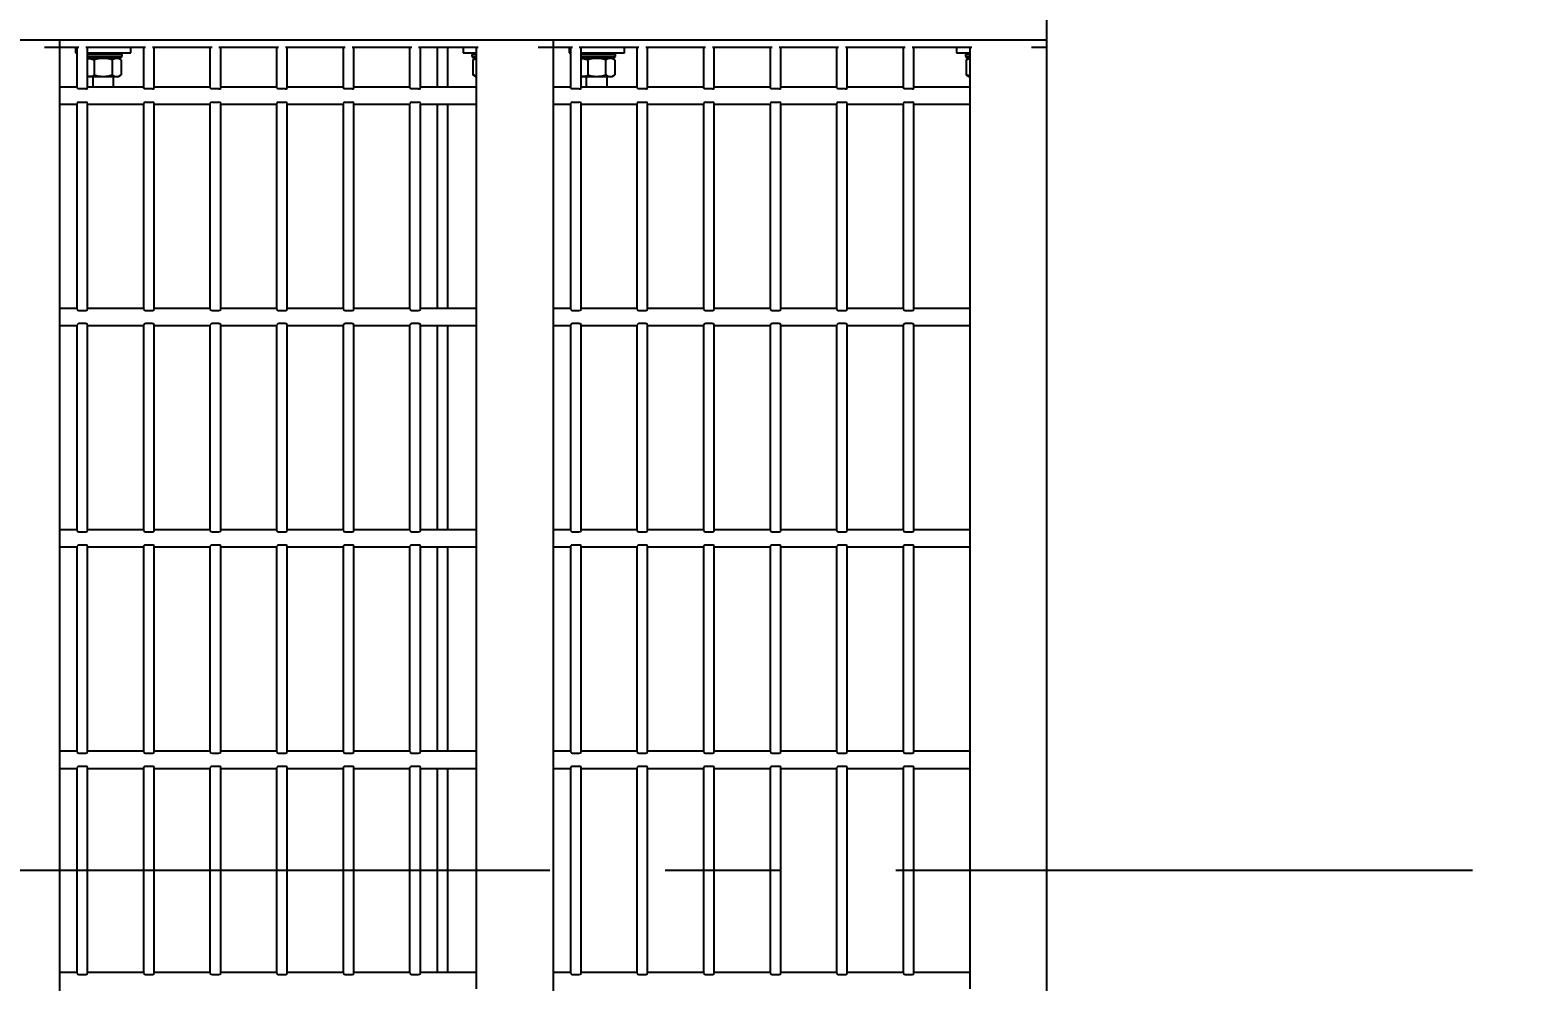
# Model space of a CAD drawing. Header units: millimetres. Extents: x 0 to 55611, y 0 to 32827.
# Drawn here: x 13794 to 14480, y 23985 to 24422 of the extents above; entities that cross this region are included whole.
import ezdxf

# ---------------------------------------------------------------- set-up
doc = ezdxf.new("R2010")
doc.units = ezdxf.units.MM
doc.header["$LTSCALE"] = 10
doc.header["$PDSIZE"] = -1
doc.linetypes.add('CENTER', pattern=[50.8, 31.75, -6.35, 6.35, -6.35])
doc.linetypes.add('SLD-Continua', pattern=[0])
doc.layers.add('FIMSA-CENTROS', color=3, linetype='CENTER')
doc.layers.add('STRUC', color=5, linetype='SLD-Continua')
doc.styles.add('1', font='romans.shx', dxfattribs={"height": 125})
doc.dimstyles.new('50', dxfattribs={"dimscale": 0, "dimtxt": 125, "dimasz": 125, "dimexe": 125, "dimexo": 125, "dimgap": 50, "dimtad": 1, "dimdec": 0, "dimlfac": 49.861111, "dimzin": 1, "dimtxsty": '1', "dimcen": 2.5, "dimclrd": 1, "dimclre": 1, "dimadec": 0, "dimazin": 0, "dimtfac": 1, "dimtdec": 0, "dimtmove": 0, "dimatfit": 3, "dimfxl": 1, "dimtzin": 1, "dimarcsym": 0})

# ---------------------------------------------------------------- blocks, each defined once
blk = doc.blocks.new('*D106')
at = {"color": 1, "lineweight": -2, "transparency": 16777216}
for p, q in [((11967.77, 25831.09), (15385.01, 25831.09)), ((15260.01, 25706.09), (15260.01, 24160.86)), ((14580.51, 24035.86), (15385.01, 24035.86))]:
    blk.add_line(p, q, dxfattribs=at)
at = {"color": 1, "transparency": 16777216}
for points in [[(15239.17, 25706.09), (15280.84, 25706.09), (15260.01, 25831.09)], [(15239.17, 24160.86), (15280.84, 24160.86), (15260.01, 24035.86)]]:
    blk.add_solid(points, dxfattribs=at)
at = {"layer": 'Defpoints', "color": 0, "transparency": 16777216}
for p in [(11842.77, 25831.09), (14455.51, 24035.86), (15260.01, 24035.86)]:
    blk.add_point(p, dxfattribs=at)
at = {"color": 0, "transparency": 16777216, "insert": (15085.01, 24933.47), "char_height": 125, "attachment_point": 2, "rotation": 90, "style": '1'}
blk.add_mtext('1795', dxfattribs=at)

msp = doc.modelspace()

# ---------------------------------------------------------------- linework, layer by layer
at = {"layer": 'FIMSA-CENTROS', "ltscale": 0.833333}
msp.add_line((14455.51, 24035.86), (9506.33, 24035.86), dxfattribs=at)
at = {"layer": 'STRUC', "linetype": 'SLD-Continua', "lineweight": 25}
for p, q in [((14260.01, 24426.38), (14260.01, 24416.86)), ((14260.01, 24416.86), (9958.16, 24416.86)), ((13800.35, 24413.69), (13807.18, 24413.69)), ((13807.18, 24416.87), (13807.18, 24413.69)), ((13807.18, 24413.69), (13807.18, 23658.04)), ((13807.18, 24413.69), (13816.07, 24413.69)), ((13814.51, 24413.68), (13814.51, 24411.14)), ((13814.51, 24413.68), (13815.27, 24413.68)), ((13815.27, 24395.03), (13815.27, 24413.69)), ((13819.24, 24413.69), (13846.61, 24413.69)), ((13820.04, 24395.03), (13820.04, 24413.69)), ((13820.04, 24413.68), (13827.21, 24413.68)), ((13822.45, 24413.69), (13822.45, 24413.68)), ((13827.21, 24413.68), (13839.91, 24413.68)), ((13831.98, 24413.68), (13831.98, 24413.69)), ((13839.91, 24411.14), (13839.91, 24413.68)), ((13845.81, 24395.03), (13845.81, 24413.69)), ((13849.78, 24413.69), (13877.15, 24413.69)), ((13850.58, 24395.03), (13850.58, 24413.69)), ((13876.35, 24395.03), (13876.35, 24413.69)), ((13880.32, 24413.69), (13907.69, 24413.69)), ((13881.12, 24395.03), (13881.12, 24413.69)), ((13906.89, 24395.03), (13906.89, 24413.69)), ((13910.86, 24413.69), (13938.23, 24413.69)), ((13911.66, 24395.03), (13911.66, 24413.69)), ((13937.43, 24395.03), (13937.43, 24413.69)), ((13941.4, 24413.69), (13968.77, 24413.69)), ((13942.2, 24395.03), (13942.2, 24413.69)), ((13967.97, 24395.03), (13967.97, 24413.69)), ((13971.94, 24413.69), (13999.31, 24413.69)), ((13972.74, 24395.03), (13972.74, 24413.69)), ((13980.61, 24395.43), (13980.61, 24413.69)), ((13985.37, 24395.43), (13985.37, 24413.69)), ((13992.31, 24413.68), (13992.31, 24411.14)), ((13992.31, 24413.68), (13998.51, 24413.68)), ((13998.51, 24395.03), (13998.51, 24413.69)), ((14026.76, 24413.69), (14033.59, 24413.69)), ((14033.59, 24416.87), (14033.59, 24413.69)), ((14033.59, 24413.69), (14033.59, 23658.04)), ((14033.59, 24413.69), (14042.48, 24413.69)), ((14040.93, 24413.68), (14040.93, 24411.14)), ((14040.93, 24413.68), (14041.69, 24413.68)), ((14041.69, 24395.03), (14041.69, 24413.69)), ((14045.66, 24413.69), (14073.02, 24413.69)), ((14046.45, 24395.03), (14046.45, 24413.69)), ((14046.45, 24413.68), (14053.63, 24413.68)), ((14048.86, 24413.69), (14048.86, 24413.68)), ((14053.63, 24413.68), (14066.33, 24413.68)), ((14058.39, 24413.68), (14058.39, 24413.69)), ((14066.33, 24411.14), (14066.33, 24413.68)), ((14072.23, 24395.03), (14072.23, 24413.69)), ((14076.2, 24413.69), (14103.56, 24413.69)), ((14076.99, 24395.03), (14076.99, 24413.69)), ((14102.77, 24395.03), (14102.77, 24413.69)), ((14106.74, 24413.69), (14134.1, 24413.69)), ((14107.53, 24395.03), (14107.53, 24413.69)), ((14133.31, 24395.03), (14133.31, 24413.69)), ((14137.28, 24413.69), (14164.64, 24413.69)), ((14138.07, 24395.03), (14138.07, 24413.69)), ((14163.85, 24395.03), (14163.85, 24413.69)), ((14167.82, 24413.69), (14195.18, 24413.69)), ((14168.61, 24395.03), (14168.61, 24413.69)), ((14194.39, 24395.03), (14194.39, 24413.69)), ((14198.36, 24413.69), (14225.72, 24413.69)), ((14199.15, 24395.03), (14199.15, 24413.69)), ((14218.73, 24413.68), (14218.73, 24411.14)), ((14218.73, 24413.68), (14224.93, 24413.68)), ((14224.93, 24395.03), (14224.93, 24413.69)), ((14253.17, 24413.69), (14260.01, 24413.69)), ((14260.01, 24416.87), (14260.01, 24413.69)), ((14260.01, 24413.69), (14260.01, 23658.04)), ((13814.51, 24411.14), (13815.27, 24411.14)), ((13820.04, 24411.14), (13827.21, 24411.14)), ((13835.84, 24410.35), (13820.04, 24410.35)), ((13820.04, 24409.4), (13835.84, 24409.4)), ((13820.13, 24408.6), (13820.04, 24408.55)), ((13835.05, 24408.6), (13820.04, 24408.6)), ((13823.1, 24407.93), (13823.1, 24400.94)), ((13827.21, 24411.14), (13839.91, 24411.14)), ((13831.33, 24407.93), (13831.33, 24400.94)), ((13835.47, 24407.93), (13834.29, 24408.6)), ((13835.84, 24410.35), (13835.05, 24411.14)), ((13835.05, 24408.6), (13835.84, 24409.4)), ((13835.47, 24407.93), (13835.47, 24400.95)), ((13835.84, 24409.4), (13835.84, 24410.35)), ((13992.31, 24411.14), (13998.51, 24411.14)), ((13997.18, 24411.14), (13996.38, 24410.35)), ((13996.38, 24410.35), (13996.38, 24409.4)), ((13998.51, 24410.35), (13996.38, 24410.35)), ((13996.38, 24409.4), (13997.18, 24408.6)), ((13996.38, 24409.4), (13998.51, 24409.4)), ((13997.93, 24408.6), (13996.76, 24407.93)), ((13996.76, 24407.93), (13996.76, 24400.95)), ((13998.51, 24408.6), (13997.18, 24408.6)), ((14040.93, 24411.14), (14041.69, 24411.14)), ((14046.45, 24411.14), (14053.63, 24411.14)), ((14062.26, 24410.35), (14046.45, 24410.35)), ((14046.45, 24409.4), (14062.26, 24409.4)), ((14046.55, 24408.6), (14046.45, 24408.55)), ((14061.46, 24408.6), (14046.45, 24408.6)), ((14049.51, 24407.93), (14049.51, 24400.94)), ((14053.63, 24411.14), (14066.33, 24411.14)), ((14057.74, 24407.93), (14057.74, 24400.94)), ((14061.88, 24407.93), (14060.71, 24408.6)), ((14062.26, 24410.35), (14061.46, 24411.14)), ((14061.46, 24408.6), (14062.26, 24409.4)), ((14061.88, 24407.93), (14061.88, 24400.95)), ((14062.26, 24409.4), (14062.26, 24410.35)), ((14218.73, 24411.14), (14224.93, 24411.14)), ((14223.59, 24411.14), (14222.8, 24410.35)), ((14222.8, 24410.35), (14222.8, 24409.4)), ((14224.93, 24410.35), (14222.8, 24410.35)), ((14222.8, 24409.4), (14223.59, 24408.6)), ((14222.8, 24409.4), (14224.93, 24409.4)), ((14224.35, 24408.6), (14223.17, 24407.93)), ((14223.17, 24407.93), (14223.17, 24400.95)), ((14224.93, 24408.6), (14223.59, 24408.6)), ((13820.04, 24400.33), (13820.13, 24400.27)), ((13820.13, 24400.27), (13827.21, 24400.27)), ((13822.45, 24400.27), (13822.45, 24395.43)), ((13827.21, 24400.27), (13834.29, 24400.27)), ((13831.98, 24395.43), (13831.98, 24400.27)), ((13834.29, 24400.27), (13835.47, 24400.95)), ((13996.76, 24400.95), (13997.93, 24400.27)), ((13998.51, 24400.37), (13996.76, 24400.95)), ((13997.93, 24400.27), (13998.51, 24400.27)), ((14046.45, 24400.33), (14046.55, 24400.27)), ((14046.55, 24400.27), (14053.63, 24400.27)), ((14048.86, 24400.27), (14048.86, 24395.43)), ((14053.63, 24400.27), (14060.71, 24400.27)), ((14058.39, 24395.43), (14058.39, 24400.27)), ((14060.71, 24400.27), (14061.88, 24400.95)), ((14223.17, 24400.95), (14224.35, 24400.27)), ((14224.93, 24400.37), (14223.17, 24400.95)), ((14224.35, 24400.27), (14224.93, 24400.27)), ((13815.27, 24395.43), (13807.18, 24395.43)), ((13819.24, 24394.52), (13816.07, 24394.52)), ((13845.81, 24395.43), (13820.04, 24395.43)), ((13849.78, 24394.52), (13846.61, 24394.52)), ((13876.35, 24395.43), (13850.58, 24395.43)), ((13880.32, 24394.52), (13877.15, 24394.52)), ((13906.89, 24395.43), (13881.12, 24395.43)), ((13910.86, 24394.52), (13907.69, 24394.52)), ((13937.43, 24395.43), (13911.66, 24395.43)), ((13941.4, 24394.52), (13938.23, 24394.52)), ((13967.97, 24395.43), (13942.2, 24395.43)), ((13971.94, 24394.52), (13968.77, 24394.52)), ((13998.51, 24395.43), (13972.74, 24395.43)), ((13998.51, 24387.89), (13998.51, 24395.03)), ((14041.69, 24395.43), (14033.59, 24395.43)), ((14045.66, 24394.52), (14042.48, 24394.52)), ((14072.23, 24395.43), (14046.45, 24395.43)), ((14076.2, 24394.52), (14073.02, 24394.52)), ((14102.77, 24395.43), (14076.99, 24395.43)), ((14106.74, 24394.52), (14103.56, 24394.52)), ((14133.31, 24395.43), (14107.53, 24395.43)), ((14137.28, 24394.52), (14134.1, 24394.52)), ((14163.85, 24395.43), (14138.07, 24395.43)), ((14167.82, 24394.52), (14164.64, 24394.52)), ((14194.39, 24395.43), (14168.61, 24395.43)), ((14198.36, 24394.52), (14195.18, 24394.52)), ((14224.93, 24395.43), (14199.15, 24395.43)), ((14224.93, 24387.89), (14224.93, 24395.03)), ((13807.18, 24387.5), (13815.27, 24387.5)), ((13815.27, 24293.43), (13815.27, 24387.89)), ((13816.07, 24388.41), (13819.24, 24388.41)), ((13820.04, 24293.43), (13820.04, 24387.89)), ((13820.04, 24387.5), (13845.81, 24387.5)), ((13845.81, 24293.43), (13845.81, 24387.89)), ((13846.61, 24388.41), (13849.78, 24388.41)), ((13850.58, 24293.43), (13850.58, 24387.89)), ((13850.58, 24387.5), (13876.35, 24387.5)), ((13876.35, 24293.43), (13876.35, 24387.89)), ((13877.15, 24388.41), (13880.32, 24388.41)), ((13881.12, 24293.43), (13881.12, 24387.89)), ((13881.12, 24387.5), (13906.89, 24387.5)), ((13906.89, 24293.43), (13906.89, 24387.89)), ((13907.69, 24388.41), (13910.86, 24388.41)), ((13911.66, 24293.43), (13911.66, 24387.89)), ((13911.66, 24387.5), (13937.43, 24387.5)), ((13937.43, 24293.43), (13937.43, 24387.89)), ((13938.23, 24388.41), (13941.4, 24388.41)), ((13942.2, 24293.43), (13942.2, 24387.89)), ((13942.2, 24387.5), (13967.97, 24387.5)), ((13967.97, 24293.43), (13967.97, 24387.89)), ((13968.77, 24388.41), (13971.94, 24388.41)), ((13972.74, 24293.43), (13972.74, 24387.89)), ((13972.74, 24387.5), (13998.51, 24387.5)), ((13980.61, 24293.83), (13980.61, 24387.5)), ((13985.37, 24293.83), (13985.37, 24387.5)), ((13998.51, 24293.43), (13998.51, 24387.89)), ((14033.59, 24387.5), (14041.69, 24387.5)), ((14041.69, 24293.43), (14041.69, 24387.89)), ((14042.48, 24388.41), (14045.66, 24388.41)), ((14046.45, 24293.43), (14046.45, 24387.89)), ((14046.45, 24387.5), (14072.23, 24387.5)), ((14072.23, 24293.43), (14072.23, 24387.89)), ((14073.02, 24388.41), (14076.2, 24388.41)), ((14076.99, 24293.43), (14076.99, 24387.89)), ((14076.99, 24387.5), (14102.77, 24387.5)), ((14102.77, 24293.43), (14102.77, 24387.89)), ((14103.56, 24388.41), (14106.74, 24388.41)), ((14107.53, 24293.43), (14107.53, 24387.89)), ((14107.53, 24387.5), (14133.31, 24387.5)), ((14133.31, 24293.43), (14133.31, 24387.89)), ((14134.1, 24388.41), (14137.28, 24388.41)), ((14138.07, 24293.43), (14138.07, 24387.89)), ((14138.07, 24387.5), (14163.85, 24387.5)), ((14163.85, 24293.43), (14163.85, 24387.89)), ((14164.64, 24388.41), (14167.82, 24388.41)), ((14168.61, 24293.43), (14168.61, 24387.89)), ((14168.61, 24387.5), (14194.39, 24387.5)), ((14194.39, 24293.43), (14194.39, 24387.89)), ((14195.18, 24388.41), (14198.36, 24388.41)), ((14199.15, 24293.43), (14199.15, 24387.89)), ((14199.15, 24387.5), (14224.93, 24387.5)), ((14224.93, 24293.43), (14224.93, 24387.89)), ((13815.27, 24293.83), (13807.18, 24293.83)), ((13816.07, 24292.92), (13819.24, 24292.92)), ((13845.81, 24293.83), (13820.04, 24293.83)), ((13846.61, 24292.92), (13849.78, 24292.92)), ((13876.35, 24293.83), (13850.58, 24293.83)), ((13877.15, 24292.92), (13880.32, 24292.92)), ((13906.89, 24293.83), (13881.12, 24293.83)), ((13907.69, 24292.92), (13910.86, 24292.92)), ((13937.43, 24293.83), (13911.66, 24293.83)), ((13938.23, 24292.92), (13941.4, 24292.92)), ((13967.97, 24293.83), (13942.2, 24293.83)), ((13968.77, 24292.92), (13971.94, 24292.92)), ((13998.51, 24293.83), (13972.74, 24293.83)), ((13998.51, 24286.29), (13998.51, 24293.43)), ((14041.69, 24293.83), (14033.59, 24293.83)), ((14042.48, 24292.92), (14045.66, 24292.92)), ((14072.23, 24293.83), (14046.45, 24293.83)), ((14073.02, 24292.92), (14076.2, 24292.92)), ((14102.77, 24293.83), (14076.99, 24293.83)), ((14103.56, 24292.92), (14106.74, 24292.92)), ((14133.31, 24293.83), (14107.53, 24293.83)), ((14134.1, 24292.92), (14137.28, 24292.92)), ((14163.85, 24293.83), (14138.07, 24293.83)), ((14164.64, 24292.92), (14167.82, 24292.92)), ((14194.39, 24293.83), (14168.61, 24293.83)), ((14195.18, 24292.92), (14198.36, 24292.92)), ((14224.93, 24293.83), (14199.15, 24293.83)), ((14224.93, 24286.29), (14224.93, 24293.43)), ((13807.18, 24285.9), (13815.27, 24285.9)), ((13815.27, 24191.83), (13815.27, 24286.29)), ((13819.24, 24286.81), (13816.07, 24286.81)), ((13820.04, 24191.83), (13820.04, 24286.29)), ((13820.04, 24285.9), (13845.81, 24285.9)), ((13845.81, 24191.83), (13845.81, 24286.29)), ((13849.78, 24286.81), (13846.61, 24286.81)), ((13850.58, 24191.83), (13850.58, 24286.29)), ((13850.58, 24285.9), (13876.35, 24285.9)), ((13876.35, 24191.83), (13876.35, 24286.29)), ((13880.32, 24286.81), (13877.15, 24286.81)), ((13881.12, 24191.83), (13881.12, 24286.29)), ((13881.12, 24285.9), (13906.89, 24285.9)), ((13906.89, 24191.83), (13906.89, 24286.29)), ((13910.86, 24286.81), (13907.69, 24286.81)), ((13911.66, 24191.83), (13911.66, 24286.29)), ((13911.66, 24285.9), (13937.43, 24285.9)), ((13937.43, 24191.83), (13937.43, 24286.29)), ((13941.4, 24286.81), (13938.23, 24286.81)), ((13942.2, 24191.83), (13942.2, 24286.29)), ((13942.2, 24285.9), (13967.97, 24285.9)), ((13967.97, 24191.83), (13967.97, 24286.29)), ((13971.94, 24286.81), (13968.77, 24286.81)), ((13972.74, 24191.83), (13972.74, 24286.29)), ((13972.74, 24285.9), (13998.51, 24285.9)), ((13980.61, 24192.23), (13980.61, 24285.9)), ((13985.37, 24192.23), (13985.37, 24285.9)), ((13998.51, 24191.83), (13998.51, 24286.29)), ((14033.59, 24285.9), (14041.69, 24285.9)), ((14041.69, 24191.83), (14041.69, 24286.29)), ((14045.66, 24286.81), (14042.48, 24286.81)), ((14046.45, 24191.83), (14046.45, 24286.29)), ((14046.45, 24285.9), (14072.23, 24285.9)), ((14072.23, 24191.83), (14072.23, 24286.29)), ((14076.2, 24286.81), (14073.02, 24286.81)), ((14076.99, 24191.83), (14076.99, 24286.29)), ((14076.99, 24285.9), (14102.77, 24285.9)), ((14102.77, 24191.83), (14102.77, 24286.29)), ((14106.74, 24286.81), (14103.56, 24286.81)), ((14107.53, 24191.83), (14107.53, 24286.29)), ((14107.53, 24285.9), (14133.31, 24285.9)), ((14133.31, 24191.83), (14133.31, 24286.29)), ((14137.28, 24286.81), (14134.1, 24286.81)), ((14138.07, 24191.83), (14138.07, 24286.29)), ((14138.07, 24285.9), (14163.85, 24285.9)), ((14163.85, 24191.83), (14163.85, 24286.29)), ((14167.82, 24286.81), (14164.64, 24286.81)), ((14168.61, 24191.83), (14168.61, 24286.29)), ((14168.61, 24285.9), (14194.39, 24285.9)), ((14194.39, 24191.83), (14194.39, 24286.29)), ((14198.36, 24286.81), (14195.18, 24286.81)), ((14199.15, 24191.83), (14199.15, 24286.29)), ((14199.15, 24285.9), (14224.93, 24285.9)), ((14224.93, 24191.83), (14224.93, 24286.29)), ((13815.27, 24192.23), (13807.18, 24192.23)), ((13845.81, 24192.23), (13820.04, 24192.23)), ((13876.35, 24192.23), (13850.58, 24192.23)), ((13906.89, 24192.23), (13881.12, 24192.23)), ((13937.43, 24192.23), (13911.66, 24192.23)), ((13967.97, 24192.23), (13942.2, 24192.23)), ((13998.51, 24192.23), (13972.74, 24192.23)), ((14041.69, 24192.23), (14033.59, 24192.23)), ((14072.23, 24192.23), (14046.45, 24192.23)), ((14102.77, 24192.23), (14076.99, 24192.23)), ((14133.31, 24192.23), (14107.53, 24192.23)), ((14163.85, 24192.23), (14138.07, 24192.23)), ((14194.39, 24192.23), (14168.61, 24192.23)), ((14224.93, 24192.23), (14199.15, 24192.23)), ((13816.07, 24191.32), (13819.24, 24191.32)), ((13819.24, 24185.21), (13816.07, 24185.21)), ((13846.61, 24191.32), (13849.78, 24191.32)), ((13849.78, 24185.21), (13846.61, 24185.21)), ((13877.15, 24191.32), (13880.32, 24191.32)), ((13880.32, 24185.21), (13877.15, 24185.21)), ((13907.69, 24191.32), (13910.86, 24191.32)), ((13910.86, 24185.21), (13907.69, 24185.21)), ((13938.23, 24191.32), (13941.4, 24191.32)), ((13941.4, 24185.21), (13938.23, 24185.21)), ((13968.77, 24191.32), (13971.94, 24191.32)), ((13971.94, 24185.21), (13968.77, 24185.21)), ((13998.51, 24184.69), (13998.51, 24191.83)), ((14042.48, 24191.32), (14045.66, 24191.32)), ((14045.66, 24185.21), (14042.48, 24185.21)), ((14073.02, 24191.32), (14076.2, 24191.32)), ((14076.2, 24185.21), (14073.02, 24185.21)), ((14103.56, 24191.32), (14106.74, 24191.32)), ((14106.74, 24185.21), (14103.56, 24185.21)), ((14134.1, 24191.32), (14137.28, 24191.32)), ((14137.28, 24185.21), (14134.1, 24185.21)), ((14164.64, 24191.32), (14167.82, 24191.32)), ((14167.82, 24185.21), (14164.64, 24185.21)), ((14195.18, 24191.32), (14198.36, 24191.32)), ((14198.36, 24185.21), (14195.18, 24185.21)), ((14224.93, 24184.69), (14224.93, 24191.83)), ((13807.18, 24184.3), (13815.27, 24184.3)), ((13815.27, 24090.23), (13815.27, 24184.69)), ((13820.04, 24090.23), (13820.04, 24184.69)), ((13820.04, 24184.3), (13845.81, 24184.3)), ((13845.81, 24090.23), (13845.81, 24184.69)), ((13850.58, 24090.23), (13850.58, 24184.69)), ((13850.58, 24184.3), (13876.35, 24184.3)), ((13876.35, 24090.23), (13876.35, 24184.69)), ((13881.12, 24090.23), (13881.12, 24184.69)), ((13881.12, 24184.3), (13906.89, 24184.3)), ((13906.89, 24090.23), (13906.89, 24184.69)), ((13911.66, 24090.23), (13911.66, 24184.69)), ((13911.66, 24184.3), (13937.43, 24184.3)), ((13937.43, 24090.23), (13937.43, 24184.69)), ((13942.2, 24090.23), (13942.2, 24184.69)), ((13942.2, 24184.3), (13967.97, 24184.3)), ((13967.97, 24090.23), (13967.97, 24184.69)), ((13972.74, 24090.23), (13972.74, 24184.69)), ((13972.74, 24184.3), (13998.51, 24184.3)), ((13980.61, 24090.63), (13980.61, 24184.3)), ((13985.37, 24090.63), (13985.37, 24184.3)), ((13998.51, 24090.23), (13998.51, 24184.69)), ((14033.59, 24184.3), (14041.69, 24184.3)), ((14041.69, 24090.23), (14041.69, 24184.69)), ((14046.45, 24090.23), (14046.45, 24184.69)), ((14046.45, 24184.3), (14072.23, 24184.3)), ((14072.23, 24090.23), (14072.23, 24184.69)), ((14076.99, 24090.23), (14076.99, 24184.69)), ((14076.99, 24184.3), (14102.77, 24184.3)), ((14102.77, 24090.23), (14102.77, 24184.69)), ((14107.53, 24090.23), (14107.53, 24184.69)), ((14107.53, 24184.3), (14133.31, 24184.3)), ((14133.31, 24090.23), (14133.31, 24184.69)), ((14138.07, 24090.23), (14138.07, 24184.69)), ((14138.07, 24184.3), (14163.85, 24184.3)), ((14163.85, 24090.23), (14163.85, 24184.69)), ((14168.61, 24090.23), (14168.61, 24184.69)), ((14168.61, 24184.3), (14194.39, 24184.3)), ((14194.39, 24090.23), (14194.39, 24184.69)), ((14199.15, 24090.23), (14199.15, 24184.69)), ((14199.15, 24184.3), (14224.93, 24184.3)), ((14224.93, 24090.23), (14224.93, 24184.69)), ((13815.27, 24090.63), (13807.18, 24090.63)), ((13816.07, 24089.72), (13819.24, 24089.72)), ((13845.81, 24090.63), (13820.04, 24090.63)), ((13846.61, 24089.72), (13849.78, 24089.72)), ((13876.35, 24090.63), (13850.58, 24090.63)), ((13877.15, 24089.72), (13880.32, 24089.72)), ((13906.89, 24090.63), (13881.12, 24090.63)), ((13907.69, 24089.72), (13910.86, 24089.72)), ((13937.43, 24090.63), (13911.66, 24090.63)), ((13938.23, 24089.72), (13941.4, 24089.72)), ((13967.97, 24090.63), (13942.2, 24090.63)), ((13968.77, 24089.72), (13971.94, 24089.72)), ((13998.51, 24090.63), (13972.74, 24090.63)), ((13998.51, 24083.09), (13998.51, 24090.23)), ((14041.69, 24090.63), (14033.59, 24090.63)), ((14042.48, 24089.72), (14045.66, 24089.72)), ((14072.23, 24090.63), (14046.45, 24090.63)), ((14073.02, 24089.72), (14076.2, 24089.72)), ((14102.77, 24090.63), (14076.99, 24090.63)), ((14103.56, 24089.72), (14106.74, 24089.72)), ((14133.31, 24090.63), (14107.53, 24090.63)), ((14134.1, 24089.72), (14137.28, 24089.72)), ((14163.85, 24090.63), (14138.07, 24090.63)), ((14164.64, 24089.72), (14167.82, 24089.72)), ((14194.39, 24090.63), (14168.61, 24090.63)), ((14195.18, 24089.72), (14198.36, 24089.72)), ((14224.93, 24090.63), (14199.15, 24090.63)), ((14224.93, 24083.09), (14224.93, 24090.23)), ((13807.18, 24082.7), (13815.27, 24082.7)), ((13815.27, 23988.63), (13815.27, 24083.09)), ((13819.24, 24083.61), (13816.07, 24083.61)), ((13820.04, 23988.63), (13820.04, 24083.09)), ((13820.04, 24082.7), (13845.81, 24082.7)), ((13845.81, 23988.63), (13845.81, 24083.09)), ((13849.78, 24083.61), (13846.61, 24083.61)), ((13850.58, 23988.63), (13850.58, 24083.09)), ((13850.58, 24082.7), (13876.35, 24082.7)), ((13876.35, 23988.63), (13876.35, 24083.09)), ((13880.32, 24083.61), (13877.15, 24083.61)), ((13881.12, 23988.63), (13881.12, 24083.09)), ((13881.12, 24082.7), (13906.89, 24082.7)), ((13906.89, 23988.63), (13906.89, 24083.09)), ((13910.86, 24083.61), (13907.69, 24083.61)), ((13911.66, 23988.63), (13911.66, 24083.09)), ((13911.66, 24082.7), (13937.43, 24082.7)), ((13937.43, 23988.63), (13937.43, 24083.09)), ((13941.4, 24083.61), (13938.23, 24083.61)), ((13942.2, 23988.63), (13942.2, 24083.09)), ((13942.2, 24082.7), (13967.97, 24082.7)), ((13967.97, 23988.63), (13967.97, 24083.09)), ((13971.94, 24083.61), (13968.77, 24083.61)), ((13972.74, 23988.63), (13972.74, 24083.09)), ((13972.74, 24082.7), (13998.51, 24082.7)), ((13980.61, 23989.03), (13980.61, 24082.7)), ((13985.37, 23989.03), (13985.37, 24082.7)), ((13998.51, 23988.63), (13998.51, 24083.09)), ((14033.59, 24082.7), (14041.69, 24082.7)), ((14041.69, 23988.63), (14041.69, 24083.09)), ((14045.66, 24083.61), (14042.48, 24083.61)), ((14046.45, 23988.63), (14046.45, 24083.09)), ((14046.45, 24082.7), (14072.23, 24082.7)), ((14072.23, 23988.63), (14072.23, 24083.09)), ((14076.2, 24083.61), (14073.02, 24083.61)), ((14076.99, 23988.63), (14076.99, 24083.09)), ((14076.99, 24082.7), (14102.77, 24082.7)), ((14102.77, 23988.63), (14102.77, 24083.09)), ((14106.74, 24083.61), (14103.56, 24083.61)), ((14107.53, 23988.63), (14107.53, 24083.09)), ((14107.53, 24082.7), (14133.31, 24082.7)), ((14133.31, 23988.63), (14133.31, 24083.09)), ((14137.28, 24083.61), (14134.1, 24083.61)), ((14138.07, 23988.63), (14138.07, 24083.09)), ((14138.07, 24082.7), (14163.85, 24082.7)), ((14163.85, 23988.63), (14163.85, 24083.09)), ((14167.82, 24083.61), (14164.64, 24083.61)), ((14168.61, 23988.63), (14168.61, 24083.09)), ((14168.61, 24082.7), (14194.39, 24082.7)), ((14194.39, 23988.63), (14194.39, 24083.09)), ((14198.36, 24083.61), (14195.18, 24083.61)), ((14199.15, 23988.63), (14199.15, 24083.09)), ((14199.15, 24082.7), (14224.93, 24082.7)), ((14224.93, 23988.63), (14224.93, 24083.09)), ((13815.27, 23989.03), (13807.18, 23989.03)), ((13816.07, 23988.12), (13819.24, 23988.12)), ((13845.81, 23989.03), (13820.04, 23989.03)), ((13846.61, 23988.12), (13849.78, 23988.12)), ((13876.35, 23989.03), (13850.58, 23989.03)), ((13877.15, 23988.12), (13880.32, 23988.12)), ((13906.89, 23989.03), (13881.12, 23989.03)), ((13907.69, 23988.12), (13910.86, 23988.12)), ((13937.43, 23989.03), (13911.66, 23989.03)), ((13938.23, 23988.12), (13941.4, 23988.12)), ((13967.97, 23989.03), (13942.2, 23989.03)), ((13968.77, 23988.12), (13971.94, 23988.12)), ((13998.51, 23989.03), (13972.74, 23989.03)), ((13998.51, 23981.49), (13998.51, 23988.63)), ((14041.69, 23989.03), (14033.59, 23989.03)), ((14042.48, 23988.12), (14045.66, 23988.12)), ((14072.23, 23989.03), (14046.45, 23989.03)), ((14073.02, 23988.12), (14076.2, 23988.12)), ((14102.77, 23989.03), (14076.99, 23989.03)), ((14103.56, 23988.12), (14106.74, 23988.12)), ((14133.31, 23989.03), (14107.53, 23989.03)), ((14134.1, 23988.12), (14137.28, 23988.12)), ((14163.85, 23989.03), (14138.07, 23989.03)), ((14164.64, 23988.12), (14167.82, 23988.12)), ((14194.39, 23989.03), (14168.61, 23989.03)), ((14195.18, 23988.12), (14198.36, 23988.12)), ((14224.93, 23989.03), (14199.15, 23989.03)), ((14224.93, 23981.49), (14224.93, 23988.63))]:
    msp.add_line(p, q, dxfattribs=at)
at = {"layer": 'STRUC', "linetype": 'SLD-Continua', "lineweight": 25, "flags": 128}
for points in [[(13820.04, 24408.41), (13820.04, 24408.41), (13821.17, 24408.56), (13823.1, 24407.93)], [(13996.76, 24407.93), (13997.84, 24408.41), (13998.51, 24408.5)], [(14046.45, 24408.41), (14046.45, 24408.41), (14047.59, 24408.56), (14049.51, 24407.93)], [(14223.17, 24407.93), (14224.25, 24408.41), (14224.92, 24408.5)], [(13816.07, 24394.52), (13815.86, 24394.54), (13815.68, 24394.6), (13815.5, 24394.7), (13815.35, 24394.84), (13815.28, 24395.01), (13815.27, 24395.03)], [(13846.61, 24394.52), (13846.4, 24394.54), (13846.22, 24394.6), (13846.04, 24394.7), (13845.89, 24394.84), (13845.82, 24395.01), (13845.81, 24395.03)], [(13877.15, 24394.52), (13876.94, 24394.54), (13876.76, 24394.6), (13876.58, 24394.7), (13876.43, 24394.84), (13876.36, 24395.01), (13876.35, 24395.03)], [(13907.69, 24394.52), (13907.48, 24394.54), (13907.3, 24394.6), (13907.12, 24394.7), (13906.97, 24394.84), (13906.9, 24395.01), (13906.89, 24395.03)], [(13938.23, 24394.52), (13938.02, 24394.54), (13937.84, 24394.6), (13937.66, 24394.7), (13937.51, 24394.84), (13937.44, 24395.01), (13937.43, 24395.03)], [(13968.77, 24394.52), (13968.56, 24394.54), (13968.38, 24394.6), (13968.2, 24394.7), (13968.05, 24394.84), (13967.98, 24395.01), (13967.97, 24395.03)], [(14042.48, 24394.52), (14042.28, 24394.54), (14042.09, 24394.6), (14041.91, 24394.7), (14041.76, 24394.84), (14041.69, 24395.01), (14041.69, 24395.03)], [(14073.02, 24394.52), (14072.82, 24394.54), (14072.63, 24394.6), (14072.45, 24394.7), (14072.3, 24394.84), (14072.23, 24395.01), (14072.23, 24395.03)], [(14103.56, 24394.52), (14103.36, 24394.54), (14103.17, 24394.6), (14102.99, 24394.7), (14102.84, 24394.84), (14102.77, 24395.01), (14102.77, 24395.03)], [(14134.1, 24394.52), (14133.9, 24394.54), (14133.71, 24394.6), (14133.53, 24394.7), (14133.38, 24394.84), (14133.31, 24395.01), (14133.31, 24395.03)], [(14164.64, 24394.52), (14164.44, 24394.54), (14164.25, 24394.6), (14164.07, 24394.7), (14163.92, 24394.84), (14163.85, 24395.01), (14163.85, 24395.03)], [(14195.18, 24394.52), (14194.98, 24394.54), (14194.79, 24394.6), (14194.61, 24394.7), (14194.46, 24394.84), (14194.39, 24395.01), (14194.39, 24395.03)], [(13816.07, 24286.81), (13815.86, 24286.78), (13815.68, 24286.72), (13815.5, 24286.62), (13815.35, 24286.48), (13815.28, 24286.32), (13815.27, 24286.29)], [(13846.61, 24286.81), (13846.4, 24286.78), (13846.22, 24286.72), (13846.04, 24286.62), (13845.89, 24286.48), (13845.82, 24286.32), (13845.81, 24286.29)], [(13877.15, 24286.81), (13876.94, 24286.78), (13876.76, 24286.72), (13876.58, 24286.62), (13876.43, 24286.48), (13876.36, 24286.32), (13876.35, 24286.29)], [(13907.69, 24286.81), (13907.48, 24286.78), (13907.3, 24286.72), (13907.12, 24286.62), (13906.97, 24286.48), (13906.9, 24286.32), (13906.89, 24286.29)], [(13938.23, 24286.81), (13938.02, 24286.78), (13937.84, 24286.72), (13937.66, 24286.62), (13937.51, 24286.48), (13937.44, 24286.32), (13937.43, 24286.29)], [(13968.77, 24286.81), (13968.56, 24286.78), (13968.38, 24286.72), (13968.2, 24286.62), (13968.05, 24286.48), (13967.98, 24286.32), (13967.97, 24286.29)], [(14042.48, 24286.81), (14042.28, 24286.78), (14042.09, 24286.72), (14041.91, 24286.62), (14041.76, 24286.48), (14041.69, 24286.32), (14041.69, 24286.29)], [(14073.02, 24286.81), (14072.82, 24286.78), (14072.63, 24286.72), (14072.45, 24286.62), (14072.3, 24286.48), (14072.23, 24286.32), (14072.23, 24286.29)], [(14103.56, 24286.81), (14103.36, 24286.78), (14103.17, 24286.72), (14102.99, 24286.62), (14102.84, 24286.48), (14102.77, 24286.32), (14102.77, 24286.29)], [(14134.1, 24286.81), (14133.9, 24286.78), (14133.71, 24286.72), (14133.53, 24286.62), (14133.38, 24286.48), (14133.31, 24286.32), (14133.31, 24286.29)], [(14164.64, 24286.81), (14164.44, 24286.78), (14164.25, 24286.72), (14164.07, 24286.62), (14163.92, 24286.48), (14163.85, 24286.32), (14163.85, 24286.29)], [(14195.18, 24286.81), (14194.98, 24286.78), (14194.79, 24286.72), (14194.61, 24286.62), (14194.46, 24286.48), (14194.39, 24286.32), (14194.39, 24286.29)], [(13816.07, 24185.21), (13815.86, 24185.18), (13815.68, 24185.12), (13815.5, 24185.02), (13815.35, 24184.88), (13815.28, 24184.72), (13815.27, 24184.69)], [(13846.61, 24185.21), (13846.4, 24185.18), (13846.22, 24185.12), (13846.04, 24185.02), (13845.89, 24184.88), (13845.82, 24184.72), (13845.81, 24184.69)], [(13877.15, 24185.21), (13876.94, 24185.18), (13876.76, 24185.12), (13876.58, 24185.02), (13876.43, 24184.88), (13876.36, 24184.72), (13876.35, 24184.69)], [(13907.69, 24185.21), (13907.48, 24185.18), (13907.3, 24185.12), (13907.12, 24185.02), (13906.97, 24184.88), (13906.9, 24184.72), (13906.89, 24184.69)], [(13938.23, 24185.21), (13938.02, 24185.18), (13937.84, 24185.12), (13937.66, 24185.02), (13937.51, 24184.88), (13937.44, 24184.72), (13937.43, 24184.69)], [(13968.77, 24185.21), (13968.56, 24185.18), (13968.38, 24185.12), (13968.2, 24185.02), (13968.05, 24184.88), (13967.98, 24184.72), (13967.97, 24184.69)], [(14042.48, 24185.21), (14042.28, 24185.18), (14042.09, 24185.12), (14041.91, 24185.02), (14041.76, 24184.88), (14041.69, 24184.72), (14041.69, 24184.69)], [(14073.02, 24185.21), (14072.82, 24185.18), (14072.63, 24185.12), (14072.45, 24185.02), (14072.3, 24184.88), (14072.23, 24184.72), (14072.23, 24184.69)], [(14103.56, 24185.21), (14103.36, 24185.18), (14103.17, 24185.12), (14102.99, 24185.02), (14102.84, 24184.88), (14102.77, 24184.72), (14102.77, 24184.69)], [(14134.1, 24185.21), (14133.9, 24185.18), (14133.71, 24185.12), (14133.53, 24185.02), (14133.38, 24184.88), (14133.31, 24184.72), (14133.31, 24184.69)], [(14164.64, 24185.21), (14164.44, 24185.18), (14164.25, 24185.12), (14164.07, 24185.02), (14163.92, 24184.88), (14163.85, 24184.72), (14163.85, 24184.69)], [(14195.18, 24185.21), (14194.98, 24185.18), (14194.79, 24185.12), (14194.61, 24185.02), (14194.46, 24184.88), (14194.39, 24184.72), (14194.39, 24184.69)], [(13816.07, 24083.61), (13815.86, 24083.58), (13815.68, 24083.52), (13815.5, 24083.42), (13815.35, 24083.28), (13815.28, 24083.12), (13815.27, 24083.09)], [(13846.61, 24083.61), (13846.4, 24083.58), (13846.22, 24083.52), (13846.04, 24083.42), (13845.89, 24083.28), (13845.82, 24083.12), (13845.81, 24083.09)], [(13877.15, 24083.61), (13876.94, 24083.58), (13876.76, 24083.52), (13876.58, 24083.42), (13876.43, 24083.28), (13876.36, 24083.12), (13876.35, 24083.09)], [(13907.69, 24083.61), (13907.48, 24083.58), (13907.3, 24083.52), (13907.12, 24083.42), (13906.97, 24083.28), (13906.9, 24083.12), (13906.89, 24083.09)], [(13938.23, 24083.61), (13938.02, 24083.58), (13937.84, 24083.52), (13937.66, 24083.42), (13937.51, 24083.28), (13937.44, 24083.12), (13937.43, 24083.09)], [(13968.77, 24083.61), (13968.56, 24083.58), (13968.38, 24083.52), (13968.2, 24083.42), (13968.05, 24083.28), (13967.98, 24083.12), (13967.97, 24083.09)], [(14042.48, 24083.61), (14042.28, 24083.58), (14042.09, 24083.52), (14041.91, 24083.42), (14041.76, 24083.28), (14041.69, 24083.12), (14041.69, 24083.09)], [(14073.02, 24083.61), (14072.82, 24083.58), (14072.63, 24083.52), (14072.45, 24083.42), (14072.3, 24083.28), (14072.23, 24083.12), (14072.23, 24083.09)], [(14103.56, 24083.61), (14103.36, 24083.58), (14103.17, 24083.52), (14102.99, 24083.42), (14102.84, 24083.28), (14102.77, 24083.12), (14102.77, 24083.09)], [(14134.1, 24083.61), (14133.9, 24083.58), (14133.71, 24083.52), (14133.53, 24083.42), (14133.38, 24083.28), (14133.31, 24083.12), (14133.31, 24083.09)], [(14164.64, 24083.61), (14164.44, 24083.58), (14164.25, 24083.52), (14164.07, 24083.42), (14163.92, 24083.28), (14163.85, 24083.12), (14163.85, 24083.09)], [(14195.18, 24083.61), (14194.98, 24083.58), (14194.79, 24083.52), (14194.61, 24083.42), (14194.46, 24083.28), (14194.39, 24083.12), (14194.39, 24083.09)]]:
    msp.add_lwpolyline(points, dxfattribs=at)
at = {"layer": 'STRUC', "linetype": 'SLD-Continua', "lineweight": 25}
for centre, radius, start, end in [((13827.21, 24394.61), 13.94, 72.81514, 107.18486), ((13833.4, 24404.83), 3.72, 56.18207, 123.67153), ((14053.63, 24394.61), 13.94, 72.81514, 107.18486), ((14059.81, 24404.83), 3.72, 56.18207, 123.67153), ((13821.27, 24403.33), 3.01, 245.7495, 307.38155), ((13827.21, 24414.26), 13.94, 252.81168, 287.18832), ((13833.4, 24404.04), 3.72, 236.34468, 303.80172), ((14047.68, 24403.33), 3.01, 245.7495, 307.38155), ((14053.63, 24414.26), 13.94, 252.81168, 287.18832), ((14059.81, 24404.04), 3.72, 236.34468, 303.80172), ((13819.32, 24395.28), 0.758, 264.25318, 341.28647), ((13849.86, 24395.28), 0.758, 264.25318, 341.28647), ((13880.4, 24395.28), 0.758, 264.25318, 341.28647), ((13910.94, 24395.28), 0.758, 264.25318, 341.28647), ((13941.48, 24395.28), 0.758, 264.25318, 341.28647), ((13972.02, 24395.28), 0.758, 264.25318, 341.28647), ((14045.73, 24395.28), 0.758, 264.25318, 341.28647), ((14076.27, 24395.28), 0.758, 264.25318, 341.28647), ((14106.81, 24395.28), 0.758, 264.25318, 341.28647), ((14137.35, 24395.28), 0.758, 264.25318, 341.28647), ((14167.89, 24395.28), 0.758, 264.25318, 341.28647), ((14198.43, 24395.28), 0.758, 264.25318, 341.28647), ((13816.01, 24387.63), 0.783, 85.68364, 159.85602), ((13819.31, 24387.64), 0.772, 19.54076, 94.91959), ((13846.55, 24387.63), 0.783, 85.68364, 159.85602), ((13849.85, 24387.64), 0.772, 19.54076, 94.91959), ((13877.09, 24387.63), 0.783, 85.68364, 159.85602), ((13880.39, 24387.64), 0.772, 19.54076, 94.91959), ((13907.63, 24387.63), 0.783, 85.68364, 159.85602), ((13910.93, 24387.64), 0.772, 19.54076, 94.91959), ((13938.17, 24387.63), 0.783, 85.68364, 159.85602), ((13941.47, 24387.64), 0.772, 19.54076, 94.91959), ((13968.71, 24387.63), 0.783, 85.68364, 159.85602), ((13972.01, 24387.64), 0.772, 19.54076, 94.91959), ((14042.42, 24387.63), 0.783, 85.68364, 159.85602), ((14045.72, 24387.64), 0.772, 19.54076, 94.91959), ((14072.96, 24387.63), 0.783, 85.68364, 159.85602), ((14076.26, 24387.64), 0.772, 19.54076, 94.91959), ((14103.5, 24387.63), 0.783, 85.68364, 159.85602), ((14106.8, 24387.64), 0.772, 19.54076, 94.91959), ((14134.04, 24387.63), 0.783, 85.68364, 159.85602), ((14137.34, 24387.64), 0.772, 19.54076, 94.91959), ((14164.58, 24387.63), 0.783, 85.68364, 159.85602), ((14167.88, 24387.64), 0.772, 19.54076, 94.91959), ((14195.12, 24387.63), 0.783, 85.68364, 159.85602), ((14198.42, 24387.64), 0.772, 19.54076, 94.91959), ((13816.01, 24293.7), 0.783, 200.14398, 274.31636), ((13819.31, 24293.69), 0.772, 265.08041, 340.45924), ((13846.55, 24293.7), 0.783, 200.14398, 274.31636), ((13849.85, 24293.69), 0.772, 265.08041, 340.45924), ((13877.09, 24293.7), 0.783, 200.14398, 274.31636), ((13880.39, 24293.69), 0.772, 265.08041, 340.45924), ((13907.63, 24293.7), 0.783, 200.14398, 274.31636), ((13910.93, 24293.69), 0.772, 265.08041, 340.45924), ((13938.17, 24293.7), 0.783, 200.14398, 274.31636), ((13941.47, 24293.69), 0.772, 265.08041, 340.45924), ((13968.71, 24293.7), 0.783, 200.14398, 274.31636), ((13972.01, 24293.69), 0.772, 265.08041, 340.45924), ((14042.42, 24293.7), 0.783, 200.14398, 274.31636), ((14045.72, 24293.69), 0.772, 265.08041, 340.45924), ((14072.96, 24293.7), 0.783, 200.14398, 274.31636), ((14076.26, 24293.69), 0.772, 265.08041, 340.45924), ((14103.5, 24293.7), 0.783, 200.14398, 274.31636), ((14106.8, 24293.69), 0.772, 265.08041, 340.45924), ((14134.04, 24293.7), 0.783, 200.14398, 274.31636), ((14137.34, 24293.69), 0.772, 265.08041, 340.45924), ((14164.58, 24293.7), 0.783, 200.14398, 274.31636), ((14167.88, 24293.69), 0.772, 265.08041, 340.45924), ((14195.12, 24293.7), 0.783, 200.14398, 274.31636), ((14198.42, 24293.69), 0.772, 265.08041, 340.45924), ((13819.32, 24286.05), 0.758, 18.71353, 95.74682), ((13849.86, 24286.05), 0.758, 18.71353, 95.74682), ((13880.4, 24286.05), 0.758, 18.71353, 95.74682), ((13910.94, 24286.05), 0.758, 18.71353, 95.74682), ((13941.48, 24286.05), 0.758, 18.71353, 95.74682), ((13972.02, 24286.05), 0.758, 18.71353, 95.74682), ((14045.73, 24286.05), 0.758, 18.71353, 95.74682), ((14076.27, 24286.05), 0.758, 18.71353, 95.74682), ((14106.81, 24286.05), 0.758, 18.71353, 95.74682), ((14137.35, 24286.05), 0.758, 18.71353, 95.74682), ((14167.89, 24286.05), 0.758, 18.71353, 95.74682), ((14198.43, 24286.05), 0.758, 18.71353, 95.74682), ((13816.01, 24192.1), 0.783, 200.14398, 274.31636), ((13819.31, 24192.09), 0.772, 265.08041, 340.45924), ((13819.32, 24184.45), 0.758, 18.71353, 95.74682), ((13846.55, 24192.1), 0.783, 200.14398, 274.31636), ((13849.85, 24192.09), 0.772, 265.08041, 340.45924), ((13849.86, 24184.45), 0.758, 18.71353, 95.74682), ((13877.09, 24192.1), 0.783, 200.14398, 274.31636), ((13880.39, 24192.09), 0.772, 265.08041, 340.45924), ((13880.4, 24184.45), 0.758, 18.71353, 95.74682), ((13907.63, 24192.1), 0.783, 200.14398, 274.31636), ((13910.93, 24192.09), 0.772, 265.08041, 340.45924), ((13910.94, 24184.45), 0.758, 18.71353, 95.74682), ((13938.17, 24192.1), 0.783, 200.14398, 274.31636), ((13941.47, 24192.09), 0.772, 265.08041, 340.45924), ((13941.48, 24184.45), 0.758, 18.71353, 95.74682), ((13968.71, 24192.1), 0.783, 200.14398, 274.31636), ((13972.01, 24192.09), 0.772, 265.08041, 340.45924), ((13972.02, 24184.45), 0.758, 18.71353, 95.74682), ((14042.42, 24192.1), 0.783, 200.14398, 274.31636), ((14045.72, 24192.09), 0.772, 265.08041, 340.45924), ((14045.73, 24184.45), 0.758, 18.71353, 95.74682), ((14072.96, 24192.1), 0.783, 200.14398, 274.31636), ((14076.26, 24192.09), 0.772, 265.08041, 340.45924), ((14076.27, 24184.45), 0.758, 18.71353, 95.74682), ((14103.5, 24192.1), 0.783, 200.14398, 274.31636), ((14106.8, 24192.09), 0.772, 265.08041, 340.45924), ((14106.81, 24184.45), 0.758, 18.71353, 95.74682), ((14134.04, 24192.1), 0.783, 200.14398, 274.31636), ((14137.34, 24192.09), 0.772, 265.08041, 340.45924), ((14137.35, 24184.45), 0.758, 18.71353, 95.74682), ((14164.58, 24192.1), 0.783, 200.14398, 274.31636), ((14167.88, 24192.09), 0.772, 265.08041, 340.45924), ((14167.89, 24184.45), 0.758, 18.71353, 95.74682), ((14195.12, 24192.1), 0.783, 200.14398, 274.31636), ((14198.42, 24192.09), 0.772, 265.08041, 340.45924), ((14198.43, 24184.45), 0.758, 18.71353, 95.74682), ((13816.01, 24090.5), 0.783, 200.14398, 274.31636), ((13819.31, 24090.49), 0.772, 265.08041, 340.45924), ((13846.55, 24090.5), 0.783, 200.14398, 274.31636), ((13849.85, 24090.49), 0.772, 265.08041, 340.45924), ((13877.09, 24090.5), 0.783, 200.14398, 274.31636), ((13880.39, 24090.49), 0.772, 265.08041, 340.45924), ((13907.63, 24090.5), 0.783, 200.14398, 274.31636), ((13910.93, 24090.49), 0.772, 265.08041, 340.45924), ((13938.17, 24090.5), 0.783, 200.14398, 274.31636), ((13941.47, 24090.49), 0.772, 265.08041, 340.45924), ((13968.71, 24090.5), 0.783, 200.14398, 274.31636), ((13972.01, 24090.49), 0.772, 265.08041, 340.45924), ((14042.42, 24090.5), 0.783, 200.14398, 274.31636), ((14045.72, 24090.49), 0.772, 265.08041, 340.45924), ((14072.96, 24090.5), 0.783, 200.14398, 274.31636), ((14076.26, 24090.49), 0.772, 265.08041, 340.45924), ((14103.5, 24090.5), 0.783, 200.14398, 274.31636), ((14106.8, 24090.49), 0.772, 265.08041, 340.45924), ((14134.04, 24090.5), 0.783, 200.14398, 274.31636), ((14137.34, 24090.49), 0.772, 265.08041, 340.45924), ((14164.58, 24090.5), 0.783, 200.14398, 274.31636), ((14167.88, 24090.49), 0.772, 265.08041, 340.45924), ((14195.12, 24090.5), 0.783, 200.14398, 274.31636), ((14198.42, 24090.49), 0.772, 265.08041, 340.45924), ((13819.32, 24082.85), 0.758, 18.71353, 95.74682), ((13849.86, 24082.85), 0.758, 18.71353, 95.74682), ((13880.4, 24082.85), 0.758, 18.71353, 95.74682), ((13910.94, 24082.85), 0.758, 18.71353, 95.74682), ((13941.48, 24082.85), 0.758, 18.71353, 95.74682), ((13972.02, 24082.85), 0.758, 18.71353, 95.74682), ((14045.73, 24082.85), 0.758, 18.71353, 95.74682), ((14076.27, 24082.85), 0.758, 18.71353, 95.74682), ((14106.81, 24082.85), 0.758, 18.71353, 95.74682), ((14137.35, 24082.85), 0.758, 18.71353, 95.74682), ((14167.89, 24082.85), 0.758, 18.71353, 95.74682), ((14198.43, 24082.85), 0.758, 18.71353, 95.74682), ((13816.01, 23988.9), 0.783, 200.14398, 274.31636), ((13819.31, 23988.89), 0.772, 265.08041, 340.45924), ((13846.55, 23988.9), 0.783, 200.14398, 274.31636), ((13849.85, 23988.89), 0.772, 265.08041, 340.45924), ((13877.09, 23988.9), 0.783, 200.14398, 274.31636), ((13880.39, 23988.89), 0.772, 265.08041, 340.45924), ((13907.63, 23988.9), 0.783, 200.14398, 274.31636), ((13910.93, 23988.89), 0.772, 265.08041, 340.45924), ((13938.17, 23988.9), 0.783, 200.14398, 274.31636), ((13941.47, 23988.89), 0.772, 265.08041, 340.45924), ((13968.71, 23988.9), 0.783, 200.14398, 274.31636), ((13972.01, 23988.89), 0.772, 265.08041, 340.45924), ((14042.42, 23988.9), 0.783, 200.14398, 274.31636), ((14045.72, 23988.89), 0.772, 265.08041, 340.45924), ((14072.96, 23988.9), 0.783, 200.14398, 274.31636), ((14076.26, 23988.89), 0.772, 265.08041, 340.45924), ((14103.5, 23988.9), 0.783, 200.14398, 274.31636), ((14106.8, 23988.89), 0.772, 265.08041, 340.45924), ((14134.04, 23988.9), 0.783, 200.14398, 274.31636), ((14137.34, 23988.89), 0.772, 265.08041, 340.45924), ((14164.58, 23988.9), 0.783, 200.14398, 274.31636), ((14167.88, 23988.89), 0.772, 265.08041, 340.45924), ((14195.12, 23988.9), 0.783, 200.14398, 274.31636), ((14198.42, 23988.89), 0.772, 265.08041, 340.45924)]:
    msp.add_arc(centre, radius, start, end, dxfattribs=at)

# ---------------------------------------------------------------- dimensions: what is measured, and where the dimension line sits
dim = msp.add_linear_dim(base=(15260.01, 24035.86), p1=(11842.77, 25831.09), p2=(14455.51, 24035.86), angle=90, dimstyle='50', override={"dimscale": 1, "dimlfac": 1})
dim.commit()
dim.dimension.update_dxf_attribs({"geometry": '*D106', "text_midpoint": (15260.01, 24933.47), "dimtype": 160})

doc.saveas('drawing.dxf')
